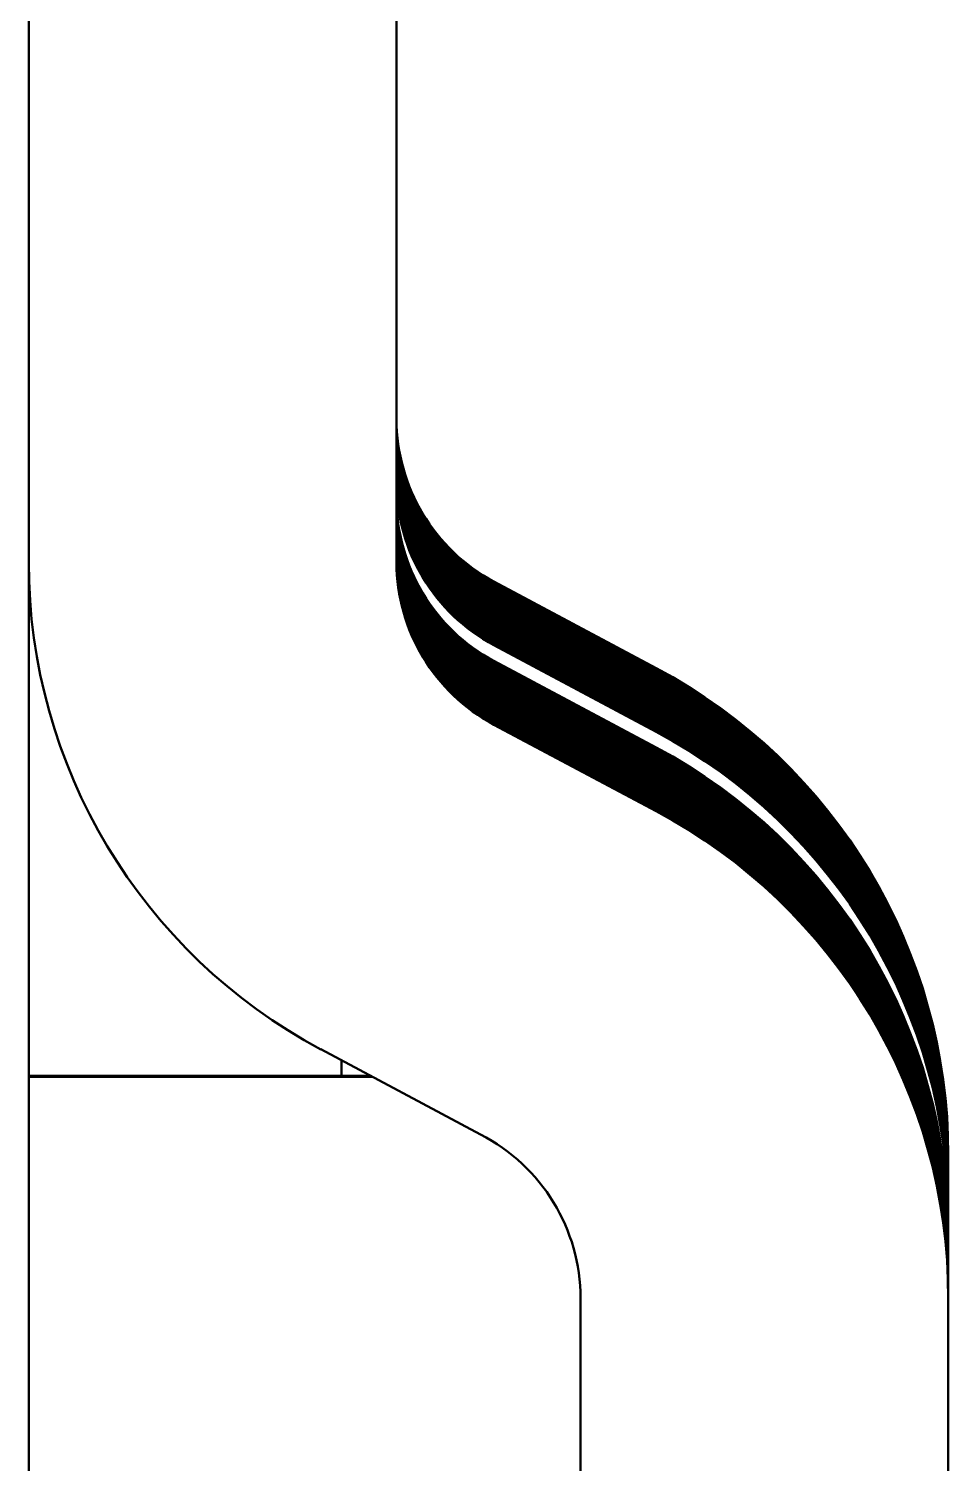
# Model space of a CAD drawing. Header units: millimetres. Extents: x 3100 to 5091, y 868 to 1900.
# Drawn here: x 3347.0401 to 3347.2901, y 1455.583 to 1455.9729 of the extents above; entities that cross this region are included whole.
import ezdxf

# ---------------------------------------------------------------- set-up
doc = ezdxf.new("R2010")
doc.units = ezdxf.units.MM
doc.header["$LTSCALE"] = 1.8
doc.layers.add('외형선(ISO)', color=7, linetype='Continuous', lineweight=50)

msp = doc.modelspace()

# ---------------------------------------------------------------- linework, layer by layer
at = {"layer": '외형선(ISO)'}
for p, q in [((3347.04012, 1457.55282), (3347.04012, 1454.15012)), ((3347.14012, 1456.08786), (3347.14012, 1455.82786)), ((3347.16659, 1455.82268), (3347.21071, 1455.79915)), ((3347.21071, 1455.79903), (3347.16659, 1455.82256)), ((3347.16659, 1455.82235), (3347.21071, 1455.79882)), ((3347.21071, 1455.79869), (3347.16659, 1455.82222)), ((3347.16659, 1455.82201), (3347.21071, 1455.79848)), ((3347.21071, 1455.79835), (3347.16659, 1455.82188)), ((3347.16659, 1455.82167), (3347.21071, 1455.79814)), ((3347.21071, 1455.79801), (3347.16659, 1455.82154)), ((3347.16659, 1455.82133), (3347.21071, 1455.7978)), ((3347.21071, 1455.79768), (3347.16659, 1455.8212)), ((3347.16659, 1455.82099), (3347.21071, 1455.79746)), ((3347.21071, 1455.79734), (3347.16659, 1455.82087)), ((3347.16659, 1455.82066), (3347.21071, 1455.79713)), ((3347.21071, 1455.797), (3347.16659, 1455.82053)), ((3347.16659, 1455.82032), (3347.21071, 1455.79679)), ((3347.21071, 1455.79666), (3347.16659, 1455.82019)), ((3347.16659, 1455.81998), (3347.21071, 1455.79645)), ((3347.21071, 1455.79632), (3347.16659, 1455.81985)), ((3347.16659, 1455.81964), (3347.21071, 1455.79611)), ((3347.21071, 1455.79599), (3347.16659, 1455.81952)), ((3347.16659, 1455.8193), (3347.21071, 1455.79577)), ((3347.21071, 1455.79565), (3347.16659, 1455.81918)), ((3347.16659, 1455.81897), (3347.21071, 1455.79544)), ((3347.21071, 1455.79531), (3347.16659, 1455.81884)), ((3347.16659, 1455.81863), (3347.21071, 1455.7951)), ((3347.21071, 1455.79497), (3347.16659, 1455.8185)), ((3347.16659, 1455.81829), (3347.21071, 1455.79476)), ((3347.21071, 1455.79463), (3347.16659, 1455.81816)), ((3347.16659, 1455.81795), (3347.21071, 1455.79442)), ((3347.21071, 1455.7943), (3347.16659, 1455.81783)), ((3347.16659, 1455.81761), (3347.21071, 1455.79408)), ((3347.21071, 1455.79396), (3347.16659, 1455.81749)), ((3347.16659, 1455.81728), (3347.21071, 1455.79375)), ((3347.21071, 1455.79362), (3347.16659, 1455.81715)), ((3347.16659, 1455.81694), (3347.21071, 1455.79341)), ((3347.21071, 1455.79328), (3347.16659, 1455.81681)), ((3347.16659, 1455.8166), (3347.21071, 1455.79307)), ((3347.21071, 1455.79294), (3347.16659, 1455.81647)), ((3347.16659, 1455.81626), (3347.21071, 1455.79273)), ((3347.21071, 1455.79261), (3347.16659, 1455.81614)), ((3347.16659, 1455.81592), (3347.21071, 1455.79239)), ((3347.21071, 1455.79227), (3347.16659, 1455.8158)), ((3347.16659, 1455.81559), (3347.21071, 1455.79206)), ((3347.21071, 1455.79193), (3347.16659, 1455.81546)), ((3347.16659, 1455.81525), (3347.21071, 1455.79172)), ((3347.21071, 1455.79159), (3347.16659, 1455.81512)), ((3347.16659, 1455.81491), (3347.21071, 1455.79138)), ((3347.21071, 1455.79125), (3347.16659, 1455.81478)), ((3347.16659, 1455.81457), (3347.21071, 1455.79104)), ((3347.21071, 1455.79092), (3347.16659, 1455.81445)), ((3347.16659, 1455.81423), (3347.21071, 1455.7907)), ((3347.21071, 1455.79058), (3347.16659, 1455.81411)), ((3347.16659, 1455.8139), (3347.21071, 1455.79037)), ((3347.21071, 1455.79024), (3347.16659, 1455.81377)), ((3347.16659, 1455.81356), (3347.21071, 1455.79003)), ((3347.21071, 1455.7899), (3347.16659, 1455.81343)), ((3347.16659, 1455.81322), (3347.21071, 1455.78969)), ((3347.21071, 1455.78956), (3347.16659, 1455.81309)), ((3347.16659, 1455.81288), (3347.21071, 1455.78935)), ((3347.21071, 1455.78923), (3347.16659, 1455.81276)), ((3347.16659, 1455.81254), (3347.21071, 1455.78902)), ((3347.21071, 1455.78889), (3347.16659, 1455.81242)), ((3347.16659, 1455.81221), (3347.21071, 1455.78868)), ((3347.21071, 1455.78855), (3347.16659, 1455.81208)), ((3347.16659, 1455.81187), (3347.21071, 1455.78834)), ((3347.21071, 1455.78821), (3347.16659, 1455.81174)), ((3347.16659, 1455.81153), (3347.21071, 1455.788)), ((3347.21071, 1455.78787), (3347.16659, 1455.8114)), ((3347.16659, 1455.81119), (3347.21071, 1455.78766)), ((3347.21071, 1455.78754), (3347.16659, 1455.81107)), ((3347.16659, 1455.81085), (3347.21071, 1455.78733)), ((3347.21071, 1455.7872), (3347.16659, 1455.81073)), ((3347.16659, 1455.81052), (3347.21071, 1455.78699)), ((3347.21071, 1455.78686), (3347.16659, 1455.81039)), ((3347.16659, 1455.81018), (3347.21071, 1455.78665)), ((3347.21071, 1455.78652), (3347.16659, 1455.81005)), ((3347.16659, 1455.80984), (3347.21071, 1455.78631)), ((3347.21071, 1455.78618), (3347.16659, 1455.80971)), ((3347.16659, 1455.8095), (3347.21071, 1455.78597)), ((3347.21071, 1455.78585), (3347.16659, 1455.80938)), ((3347.16659, 1455.80916), (3347.21071, 1455.78564)), ((3347.21071, 1455.78551), (3347.16659, 1455.80904)), ((3347.16659, 1455.80883), (3347.21071, 1455.7853)), ((3347.21071, 1455.78517), (3347.16659, 1455.8087)), ((3347.16659, 1455.80849), (3347.21071, 1455.78496)), ((3347.21071, 1455.78483), (3347.16659, 1455.80836)), ((3347.16659, 1455.80815), (3347.21071, 1455.78462)), ((3347.21071, 1455.78449), (3347.16659, 1455.80802)), ((3347.16659, 1455.80781), (3347.21071, 1455.78428)), ((3347.21071, 1455.78416), (3347.16659, 1455.80769)), ((3347.16659, 1455.80747), (3347.21071, 1455.78395)), ((3347.21071, 1455.78382), (3347.16659, 1455.80735)), ((3347.16659, 1455.80714), (3347.21071, 1455.78361)), ((3347.21071, 1455.78348), (3347.16659, 1455.80701)), ((3347.16659, 1455.8068), (3347.21071, 1455.78327)), ((3347.21071, 1455.78314), (3347.16659, 1455.80667)), ((3347.16659, 1455.80646), (3347.21071, 1455.78293)), ((3347.21071, 1455.7828), (3347.16659, 1455.80633)), ((3347.16659, 1455.80612), (3347.21071, 1455.78259)), ((3347.21071, 1455.78247), (3347.16659, 1455.806)), ((3347.16659, 1455.80579), (3347.21071, 1455.78226)), ((3347.21071, 1455.78213), (3347.16659, 1455.80566)), ((3347.16659, 1455.80545), (3347.21071, 1455.78192)), ((3347.21071, 1455.78179), (3347.16659, 1455.80532)), ((3347.16659, 1455.80111), (3347.21071, 1455.77758)), ((3347.21071, 1455.77745), (3347.16659, 1455.80098)), ((3347.16659, 1455.80077), (3347.21071, 1455.77724)), ((3347.21071, 1455.77711), (3347.16659, 1455.80064)), ((3347.16659, 1455.80043), (3347.21071, 1455.7769)), ((3347.21071, 1455.77678), (3347.16659, 1455.80031)), ((3347.16659, 1455.80009), (3347.21071, 1455.77657)), ((3347.21071, 1455.77644), (3347.16659, 1455.79997)), ((3347.16659, 1455.79976), (3347.21071, 1455.77623)), ((3347.21071, 1455.7761), (3347.16659, 1455.79963)), ((3347.16659, 1455.79942), (3347.21071, 1455.77589)), ((3347.21071, 1455.77576), (3347.16659, 1455.79929)), ((3347.16659, 1455.79908), (3347.21071, 1455.77555)), ((3347.21071, 1455.77542), (3347.16659, 1455.79895)), ((3347.16659, 1455.79874), (3347.21071, 1455.77521)), ((3347.21071, 1455.77509), (3347.16659, 1455.79862)), ((3347.16659, 1455.7984), (3347.21071, 1455.77488)), ((3347.21071, 1455.77475), (3347.16659, 1455.79828)), ((3347.16659, 1455.79807), (3347.21071, 1455.77454)), ((3347.21071, 1455.77441), (3347.16659, 1455.79794)), ((3347.16659, 1455.79773), (3347.21071, 1455.7742)), ((3347.21071, 1455.77407), (3347.16659, 1455.7976)), ((3347.16659, 1455.79739), (3347.21071, 1455.77386)), ((3347.21071, 1455.77373), (3347.16659, 1455.79726)), ((3347.16659, 1455.79705), (3347.21071, 1455.77352)), ((3347.21071, 1455.7734), (3347.16659, 1455.79693)), ((3347.16659, 1455.79671), (3347.21071, 1455.77319)), ((3347.21071, 1455.77306), (3347.16659, 1455.79659)), ((3347.16659, 1455.79638), (3347.21071, 1455.77285)), ((3347.21071, 1455.77272), (3347.16659, 1455.79625)), ((3347.16659, 1455.79604), (3347.21071, 1455.77251)), ((3347.21071, 1455.77238), (3347.16659, 1455.79591)), ((3347.16659, 1455.7957), (3347.21071, 1455.77217)), ((3347.21071, 1455.77204), (3347.16659, 1455.79557)), ((3347.16659, 1455.79536), (3347.21071, 1455.77183)), ((3347.21071, 1455.77171), (3347.16659, 1455.79524)), ((3347.16659, 1455.79503), (3347.21071, 1455.7715)), ((3347.21071, 1455.77137), (3347.16659, 1455.7949)), ((3347.16659, 1455.79469), (3347.21071, 1455.77116)), ((3347.21071, 1455.77103), (3347.16659, 1455.79456)), ((3347.16659, 1455.79435), (3347.21071, 1455.77082)), ((3347.21071, 1455.77069), (3347.16659, 1455.79422)), ((3347.16659, 1455.79401), (3347.21071, 1455.77048)), ((3347.21071, 1455.77035), (3347.16659, 1455.79388)), ((3347.16659, 1455.79367), (3347.21071, 1455.77014)), ((3347.21071, 1455.77002), (3347.16659, 1455.79355)), ((3347.16659, 1455.79334), (3347.21071, 1455.76981)), ((3347.21071, 1455.76968), (3347.16659, 1455.79321)), ((3347.16659, 1455.793), (3347.21071, 1455.76947)), ((3347.21071, 1455.76934), (3347.16659, 1455.79287)), ((3347.16659, 1455.79266), (3347.21071, 1455.76913)), ((3347.21071, 1455.769), (3347.16659, 1455.79253)), ((3347.16659, 1455.79232), (3347.21071, 1455.76879)), ((3347.21071, 1455.76867), (3347.16659, 1455.79219)), ((3347.16659, 1455.79198), (3347.21071, 1455.76845)), ((3347.21071, 1455.76833), (3347.16659, 1455.79186)), ((3347.16659, 1455.79165), (3347.21071, 1455.76812)), ((3347.21071, 1455.76799), (3347.16659, 1455.79152)), ((3347.16659, 1455.79131), (3347.21071, 1455.76778)), ((3347.21071, 1455.76765), (3347.16659, 1455.79118)), ((3347.16659, 1455.79097), (3347.21071, 1455.76744)), ((3347.21071, 1455.76731), (3347.16659, 1455.79084)), ((3347.16659, 1455.79063), (3347.21071, 1455.7671)), ((3347.21071, 1455.76698), (3347.16659, 1455.7905)), ((3347.16659, 1455.79029), (3347.21071, 1455.76676)), ((3347.21071, 1455.76664), (3347.16659, 1455.79017)), ((3347.16659, 1455.78996), (3347.21071, 1455.76643)), ((3347.21071, 1455.7663), (3347.16659, 1455.78983)), ((3347.16659, 1455.78962), (3347.21071, 1455.76609)), ((3347.21071, 1455.76596), (3347.16659, 1455.78949)), ((3347.16659, 1455.78928), (3347.21071, 1455.76575)), ((3347.21071, 1455.76562), (3347.16659, 1455.78915)), ((3347.16659, 1455.78894), (3347.21071, 1455.76541)), ((3347.21071, 1455.76529), (3347.16659, 1455.78881)), ((3347.16659, 1455.7886), (3347.21071, 1455.76507)), ((3347.21071, 1455.76495), (3347.16659, 1455.78848)), ((3347.16659, 1455.78827), (3347.21071, 1455.76474)), ((3347.21071, 1455.76461), (3347.16659, 1455.78814)), ((3347.16659, 1455.78793), (3347.21071, 1455.7644)), ((3347.21071, 1455.76427), (3347.16659, 1455.7878)), ((3347.16659, 1455.78759), (3347.21071, 1455.76406)), ((3347.21071, 1455.76393), (3347.16659, 1455.78746)), ((3347.16659, 1455.78725), (3347.21071, 1455.76372)), ((3347.21071, 1455.7636), (3347.16659, 1455.78712)), ((3347.16659, 1455.78691), (3347.21071, 1455.76338)), ((3347.21071, 1455.76326), (3347.16659, 1455.78679)), ((3347.16659, 1455.78658), (3347.21071, 1455.76305)), ((3347.21071, 1455.76292), (3347.16659, 1455.78645)), ((3347.16659, 1455.78624), (3347.21071, 1455.76271)), ((3347.21071, 1455.76258), (3347.16659, 1455.78611)), ((3347.16659, 1455.7859), (3347.21071, 1455.76237)), ((3347.21071, 1455.76224), (3347.16659, 1455.78577)), ((3347.16659, 1455.78556), (3347.21071, 1455.76203)), ((3347.21071, 1455.76191), (3347.16659, 1455.78544)), ((3347.16659, 1455.78522), (3347.21071, 1455.76169)), ((3347.21071, 1455.76157), (3347.16659, 1455.7851)), ((3347.16659, 1455.78489), (3347.21071, 1455.76136)), ((3347.21071, 1455.76123), (3347.16659, 1455.78476)), ((3347.16659, 1455.78455), (3347.21071, 1455.76102)), ((3347.21071, 1455.76089), (3347.16659, 1455.78442)), ((3347.16659, 1455.78421), (3347.21071, 1455.76068)), ((3347.21071, 1455.76055), (3347.16659, 1455.78408)), ((3347.16659, 1455.78387), (3347.21071, 1455.76034)), ((3347.21071, 1455.76022), (3347.16659, 1455.78375)), ((3347.11953, 1455.69551), (3347.16295, 1455.67235)), ((3347.12512, 1455.69253), (3347.12512, 1455.68831)), ((3347.04012, 1455.68831), (3347.13303, 1455.68831)), ((3347.04012, 1455.68805), (3347.13351, 1455.68805)), ((3347.29012, 1455.66667), (3347.29012, 1455.6668)), ((3347.29012, 1455.66667), (3347.29012, 1455.66646)), ((3347.29012, 1455.66634), (3347.29012, 1455.66646)), ((3347.29012, 1455.66634), (3347.29012, 1455.66613)), ((3347.29012, 1455.666), (3347.29012, 1455.66613)), ((3347.29012, 1455.666), (3347.29012, 1455.66579)), ((3347.29012, 1455.66566), (3347.29012, 1455.66579)), ((3347.29012, 1455.66566), (3347.29012, 1455.66545)), ((3347.29012, 1455.66532), (3347.29012, 1455.66545)), ((3347.29012, 1455.66532), (3347.29012, 1455.66511)), ((3347.29012, 1455.66498), (3347.29012, 1455.66511)), ((3347.29012, 1455.66498), (3347.29012, 1455.66477)), ((3347.29012, 1455.66465), (3347.29012, 1455.66477)), ((3347.29012, 1455.66465), (3347.29012, 1455.66444)), ((3347.29012, 1455.66431), (3347.29012, 1455.66444)), ((3347.29012, 1455.66431), (3347.29012, 1455.6641)), ((3347.29012, 1455.66397), (3347.29012, 1455.6641)), ((3347.29012, 1455.66397), (3347.29012, 1455.66376)), ((3347.29012, 1455.66363), (3347.29012, 1455.66376)), ((3347.29012, 1455.66363), (3347.29012, 1455.66342)), ((3347.29012, 1455.66329), (3347.29012, 1455.66342)), ((3347.29012, 1455.66329), (3347.29012, 1455.66308)), ((3347.29012, 1455.66296), (3347.29012, 1455.66308)), ((3347.29012, 1455.66296), (3347.29012, 1455.66275)), ((3347.29012, 1455.66262), (3347.29012, 1455.66275)), ((3347.29012, 1455.66262), (3347.29012, 1455.66241)), ((3347.29012, 1455.66228), (3347.29012, 1455.66241)), ((3347.29012, 1455.66228), (3347.29012, 1455.66207)), ((3347.29012, 1455.66194), (3347.29012, 1455.66207)), ((3347.29012, 1455.66194), (3347.29012, 1455.66173)), ((3347.29012, 1455.6616), (3347.29012, 1455.66173)), ((3347.29012, 1455.6616), (3347.29012, 1455.66139)), ((3347.29012, 1455.66127), (3347.29012, 1455.66139)), ((3347.29012, 1455.66127), (3347.29012, 1455.66106)), ((3347.29012, 1455.66093), (3347.29012, 1455.66106)), ((3347.29012, 1455.66093), (3347.29012, 1455.66072)), ((3347.29012, 1455.66059), (3347.29012, 1455.66072)), ((3347.29012, 1455.66059), (3347.29012, 1455.66038)), ((3347.29012, 1455.66025), (3347.29012, 1455.66038)), ((3347.29012, 1455.66025), (3347.29012, 1455.66004)), ((3347.29012, 1455.65992), (3347.29012, 1455.66004)), ((3347.29012, 1455.65992), (3347.29012, 1455.6597)), ((3347.29012, 1455.65958), (3347.29012, 1455.6597)), ((3347.29012, 1455.65958), (3347.29012, 1455.65937)), ((3347.29012, 1455.65924), (3347.29012, 1455.65937)), ((3347.29012, 1455.65924), (3347.29012, 1455.65903)), ((3347.29012, 1455.6589), (3347.29012, 1455.65903)), ((3347.29012, 1455.6589), (3347.29012, 1455.65869)), ((3347.29012, 1455.65856), (3347.29012, 1455.65869)), ((3347.29012, 1455.65856), (3347.29012, 1455.65835)), ((3347.29012, 1455.65823), (3347.29012, 1455.65835)), ((3347.29012, 1455.65823), (3347.29012, 1455.65801)), ((3347.29012, 1455.65789), (3347.29012, 1455.65801)), ((3347.29012, 1455.65789), (3347.29012, 1455.65768)), ((3347.29012, 1455.65755), (3347.29012, 1455.65768)), ((3347.29012, 1455.65755), (3347.29012, 1455.65734)), ((3347.29012, 1455.65721), (3347.29012, 1455.65734)), ((3347.29012, 1455.65721), (3347.29012, 1455.657)), ((3347.29012, 1455.65687), (3347.29012, 1455.657)), ((3347.29012, 1455.65687), (3347.29012, 1455.65666)), ((3347.29012, 1455.65654), (3347.29012, 1455.65666)), ((3347.29012, 1455.65654), (3347.29012, 1455.65632)), ((3347.29012, 1455.6562), (3347.29012, 1455.65632)), ((3347.29012, 1455.6562), (3347.29012, 1455.65599)), ((3347.29012, 1455.65586), (3347.29012, 1455.65599)), ((3347.29012, 1455.65586), (3347.29012, 1455.65565)), ((3347.29012, 1455.65552), (3347.29012, 1455.65565)), ((3347.29012, 1455.65552), (3347.29012, 1455.65531)), ((3347.29012, 1455.65518), (3347.29012, 1455.65531)), ((3347.29012, 1455.65518), (3347.29012, 1455.65497)), ((3347.29012, 1455.65485), (3347.29012, 1455.65497)), ((3347.29012, 1455.65485), (3347.29012, 1455.65463)), ((3347.29012, 1455.65451), (3347.29012, 1455.65463)), ((3347.29012, 1455.65451), (3347.29012, 1455.6543)), ((3347.29012, 1455.65417), (3347.29012, 1455.6543)), ((3347.29012, 1455.65417), (3347.29012, 1455.65396)), ((3347.29012, 1455.65383), (3347.29012, 1455.65396)), ((3347.29012, 1455.65383), (3347.29012, 1455.65362)), ((3347.29012, 1455.65349), (3347.29012, 1455.65362)), ((3347.29012, 1455.65349), (3347.29012, 1455.65328)), ((3347.29012, 1455.65316), (3347.29012, 1455.65328)), ((3347.29012, 1455.65316), (3347.29012, 1455.65294)), ((3347.29012, 1455.65282), (3347.29012, 1455.65294)), ((3347.29012, 1455.65282), (3347.29012, 1455.65261)), ((3347.29012, 1455.65248), (3347.29012, 1455.65261)), ((3347.29012, 1455.65248), (3347.29012, 1455.65227)), ((3347.29012, 1455.65214), (3347.29012, 1455.65227)), ((3347.29012, 1455.65214), (3347.29012, 1455.65193)), ((3347.29012, 1455.6518), (3347.29012, 1455.65193)), ((3347.29012, 1455.6518), (3347.29012, 1455.65159)), ((3347.29012, 1455.65147), (3347.29012, 1455.65159)), ((3347.29012, 1455.65147), (3347.29012, 1455.65125)), ((3347.29012, 1455.65113), (3347.29012, 1455.65125)), ((3347.29012, 1455.65113), (3347.29012, 1455.65092)), ((3347.29012, 1455.65079), (3347.29012, 1455.65092)), ((3347.29012, 1455.65079), (3347.29012, 1455.65058)), ((3347.29012, 1455.65045), (3347.29012, 1455.65058)), ((3347.29012, 1455.65045), (3347.29012, 1455.65024)), ((3347.29012, 1455.65011), (3347.29012, 1455.65024)), ((3347.29012, 1455.65011), (3347.29012, 1455.6499)), ((3347.29012, 1455.64978), (3347.29012, 1455.6499)), ((3347.29012, 1455.64978), (3347.29012, 1455.64956)), ((3347.29012, 1455.64944), (3347.29012, 1455.64956)), ((3347.29012, 1455.64944), (3347.29012, 1455.64523)), ((3347.29012, 1455.6451), (3347.29012, 1455.64523)), ((3347.29012, 1455.6451), (3347.29012, 1455.64489)), ((3347.29012, 1455.64476), (3347.29012, 1455.64489)), ((3347.29012, 1455.64476), (3347.29012, 1455.64455)), ((3347.29012, 1455.64442), (3347.29012, 1455.64455)), ((3347.29012, 1455.64442), (3347.29012, 1455.64421)), ((3347.29012, 1455.64409), (3347.29012, 1455.64421)), ((3347.29012, 1455.64409), (3347.29012, 1455.64387)), ((3347.29012, 1455.64375), (3347.29012, 1455.64387)), ((3347.29012, 1455.64375), (3347.29012, 1455.64354)), ((3347.29012, 1455.64341), (3347.29012, 1455.64354)), ((3347.29012, 1455.64341), (3347.29012, 1455.6432)), ((3347.29012, 1455.64307), (3347.29012, 1455.6432)), ((3347.29012, 1455.64307), (3347.29012, 1455.64286)), ((3347.29012, 1455.64273), (3347.29012, 1455.64286)), ((3347.29012, 1455.64273), (3347.29012, 1455.64252)), ((3347.29012, 1455.6424), (3347.29012, 1455.64252)), ((3347.29012, 1455.6424), (3347.29012, 1455.64218)), ((3347.29012, 1455.64206), (3347.29012, 1455.64218)), ((3347.29012, 1455.64206), (3347.29012, 1455.64185)), ((3347.29012, 1455.64172), (3347.29012, 1455.64185)), ((3347.29012, 1455.64172), (3347.29012, 1455.64151)), ((3347.29012, 1455.64138), (3347.29012, 1455.64151)), ((3347.29012, 1455.64138), (3347.29012, 1455.64117)), ((3347.29012, 1455.64104), (3347.29012, 1455.64117)), ((3347.29012, 1455.64104), (3347.29012, 1455.64083)), ((3347.29012, 1455.64071), (3347.29012, 1455.64083)), ((3347.29012, 1455.64071), (3347.29012, 1455.64049)), ((3347.29012, 1455.64037), (3347.29012, 1455.64049)), ((3347.29012, 1455.64037), (3347.29012, 1455.64016)), ((3347.29012, 1455.64003), (3347.29012, 1455.64016)), ((3347.29012, 1455.64003), (3347.29012, 1455.63982)), ((3347.29012, 1455.63969), (3347.29012, 1455.63982)), ((3347.29012, 1455.63969), (3347.29012, 1455.63948)), ((3347.29012, 1455.63935), (3347.29012, 1455.63948)), ((3347.29012, 1455.63935), (3347.29012, 1455.63914)), ((3347.29012, 1455.63902), (3347.29012, 1455.63914)), ((3347.29012, 1455.63902), (3347.29012, 1455.6388)), ((3347.29012, 1455.63868), (3347.29012, 1455.6388)), ((3347.29012, 1455.63868), (3347.29012, 1455.63847)), ((3347.29012, 1455.63834), (3347.29012, 1455.63847)), ((3347.29012, 1455.63834), (3347.29012, 1455.63813)), ((3347.29012, 1455.638), (3347.29012, 1455.63813)), ((3347.29012, 1455.638), (3347.29012, 1455.63779)), ((3347.29012, 1455.63766), (3347.29012, 1455.63779)), ((3347.29012, 1455.63766), (3347.29012, 1455.63745)), ((3347.29012, 1455.63733), (3347.29012, 1455.63745)), ((3347.29012, 1455.63733), (3347.29012, 1455.63711)), ((3347.29012, 1455.63699), (3347.29012, 1455.63711)), ((3347.29012, 1455.63699), (3347.29012, 1455.63678)), ((3347.29012, 1455.63665), (3347.29012, 1455.63678)), ((3347.29012, 1455.63665), (3347.29012, 1455.63644)), ((3347.29012, 1455.63631), (3347.29012, 1455.63644)), ((3347.29012, 1455.63631), (3347.29012, 1455.6361)), ((3347.29012, 1455.63597), (3347.29012, 1455.6361)), ((3347.29012, 1455.63597), (3347.29012, 1455.63576)), ((3347.29012, 1455.63564), (3347.29012, 1455.63576)), ((3347.29012, 1455.63564), (3347.29012, 1455.63543)), ((3347.29012, 1455.6353), (3347.29012, 1455.63543)), ((3347.29012, 1455.6353), (3347.29012, 1455.63509)), ((3347.29012, 1455.63496), (3347.29012, 1455.63509)), ((3347.29012, 1455.63496), (3347.29012, 1455.63475)), ((3347.29012, 1455.63462), (3347.29012, 1455.63475)), ((3347.29012, 1455.63462), (3347.29012, 1455.63441)), ((3347.29012, 1455.63428), (3347.29012, 1455.63441)), ((3347.29012, 1455.63428), (3347.29012, 1455.63407)), ((3347.29012, 1455.63395), (3347.29012, 1455.63407)), ((3347.29012, 1455.63395), (3347.29012, 1455.63374)), ((3347.29012, 1455.63361), (3347.29012, 1455.63374)), ((3347.29012, 1455.63361), (3347.29012, 1455.6334)), ((3347.29012, 1455.63327), (3347.29012, 1455.6334)), ((3347.29012, 1455.63327), (3347.29012, 1455.63306)), ((3347.29012, 1455.63293), (3347.29012, 1455.63306)), ((3347.29012, 1455.63293), (3347.29012, 1455.63272)), ((3347.29012, 1455.63259), (3347.29012, 1455.63272)), ((3347.29012, 1455.63259), (3347.29012, 1455.63238)), ((3347.29012, 1455.63226), (3347.29012, 1455.63238)), ((3347.29012, 1455.63226), (3347.29012, 1455.63205)), ((3347.29012, 1455.63192), (3347.29012, 1455.63205)), ((3347.29012, 1455.63192), (3347.29012, 1455.63171)), ((3347.29012, 1455.63158), (3347.29012, 1455.63171)), ((3347.29012, 1455.63158), (3347.29012, 1455.63137)), ((3347.29012, 1455.63124), (3347.29012, 1455.63137)), ((3347.29012, 1455.63124), (3347.29012, 1455.63103)), ((3347.29012, 1455.6309), (3347.29012, 1455.63103)), ((3347.29012, 1455.6309), (3347.29012, 1455.63069)), ((3347.29012, 1455.63057), (3347.29012, 1455.63069)), ((3347.29012, 1455.63057), (3347.29012, 1455.63036)), ((3347.29012, 1455.63023), (3347.29012, 1455.63036)), ((3347.29012, 1455.63023), (3347.29012, 1455.63002)), ((3347.29012, 1455.62989), (3347.29012, 1455.63002)), ((3347.29012, 1455.62989), (3347.29012, 1455.62968)), ((3347.29012, 1455.62955), (3347.29012, 1455.62968)), ((3347.29012, 1455.62955), (3347.29012, 1455.62934)), ((3347.19012, 1455.52786), (3347.19012, 1455.62786)), ((3347.29012, 1455.62921), (3347.29012, 1455.62934)), ((3347.29012, 1455.62921), (3347.29012, 1455.629)), ((3347.29012, 1455.62888), (3347.29012, 1455.629)), ((3347.29012, 1455.62888), (3347.29012, 1455.62867)), ((3347.29012, 1455.62854), (3347.29012, 1455.62867)), ((3347.29012, 1455.62854), (3347.29012, 1455.62833)), ((3347.29012, 1455.6282), (3347.29012, 1455.62833)), ((3347.29012, 1455.6282), (3347.29012, 1455.62799)), ((3347.29012, 1455.62786), (3347.29012, 1455.62799)), ((3347.29012, 1455.62786), (3347.29012, 1455.52786))]:
    msp.add_line(p, q, dxfattribs=at)
for centre, radius, start, end in [((3347.19012, 1455.8668), 0.05, 180, 241.9275), ((3347.19012, 1455.86667), 0.05, 180, 241.9275), ((3347.19012, 1455.86646), 0.05, 180, 241.9275), ((3347.19012, 1455.86634), 0.05, 180, 241.9275), ((3347.19012, 1455.86613), 0.05, 180, 241.9275), ((3347.19012, 1455.866), 0.05, 180, 241.9275), ((3347.19012, 1455.86579), 0.05, 180, 241.9275), ((3347.19012, 1455.86566), 0.05, 180, 241.9275), ((3347.19012, 1455.86545), 0.05, 180, 241.9275), ((3347.19012, 1455.86532), 0.05, 180, 241.9275), ((3347.19012, 1455.86511), 0.05, 180, 241.9275), ((3347.19012, 1455.86498), 0.05, 180, 241.9275), ((3347.19012, 1455.86477), 0.05, 180, 241.9275), ((3347.19012, 1455.86465), 0.05, 180, 241.9275), ((3347.19012, 1455.86444), 0.05, 180, 241.9275), ((3347.19012, 1455.86431), 0.05, 180, 241.9275), ((3347.19012, 1455.8641), 0.05, 180, 241.9275), ((3347.19012, 1455.86397), 0.05, 180, 241.9275), ((3347.19012, 1455.86376), 0.05, 180, 241.9275), ((3347.19012, 1455.86363), 0.05, 180, 241.9275), ((3347.19012, 1455.86342), 0.05, 180, 241.9275), ((3347.19012, 1455.86329), 0.05, 180, 241.9275), ((3347.19012, 1455.86308), 0.05, 180, 241.9275), ((3347.19012, 1455.86296), 0.05, 180, 241.9275), ((3347.19012, 1455.86275), 0.05, 180, 241.9275), ((3347.19012, 1455.86262), 0.05, 180, 241.9275), ((3347.19012, 1455.86241), 0.05, 180, 241.9275), ((3347.19012, 1455.86228), 0.05, 180, 241.9275), ((3347.19012, 1455.86207), 0.05, 180, 241.9275), ((3347.19012, 1455.86194), 0.05, 180, 241.9275), ((3347.19012, 1455.86173), 0.05, 180, 241.9275), ((3347.19012, 1455.8616), 0.05, 180, 241.9275), ((3347.19012, 1455.86139), 0.05, 180, 241.9275), ((3347.19012, 1455.86127), 0.05, 180, 241.9275), ((3347.19012, 1455.86106), 0.05, 180, 241.9275), ((3347.19012, 1455.86093), 0.05, 180, 241.9275), ((3347.19012, 1455.86072), 0.05, 180, 241.9275), ((3347.19012, 1455.86059), 0.05, 180, 241.9275), ((3347.19012, 1455.86038), 0.05, 180, 241.9275), ((3347.19012, 1455.86025), 0.05, 180, 241.9275), ((3347.19012, 1455.86004), 0.05, 180, 241.9275), ((3347.19012, 1455.85991), 0.05, 180, 241.9275), ((3347.19012, 1455.8597), 0.05, 180, 241.9275), ((3347.19012, 1455.85958), 0.05, 180, 241.9275), ((3347.19012, 1455.85937), 0.05, 180, 241.9275), ((3347.19012, 1455.85924), 0.05, 180, 241.9275), ((3347.19012, 1455.85903), 0.05, 180, 241.9275), ((3347.19012, 1455.8589), 0.05, 180, 241.9275), ((3347.19012, 1455.85869), 0.05, 180, 241.9275), ((3347.19012, 1455.85856), 0.05, 180, 241.9275), ((3347.19012, 1455.85835), 0.05, 180, 241.9275), ((3347.19012, 1455.85823), 0.05, 180, 241.9275), ((3347.19012, 1455.85801), 0.05, 180, 241.9275), ((3347.19012, 1455.85789), 0.05, 180, 241.9275), ((3347.19012, 1455.85768), 0.05, 180, 241.9275), ((3347.19012, 1455.85755), 0.05, 180, 241.9275), ((3347.19012, 1455.85734), 0.05, 180, 241.9275), ((3347.19012, 1455.85721), 0.05, 180, 241.9275), ((3347.19012, 1455.857), 0.05, 180, 241.9275), ((3347.19012, 1455.85687), 0.05, 180, 241.9275), ((3347.19012, 1455.85666), 0.05, 180, 241.9275), ((3347.19012, 1455.85654), 0.05, 180, 241.9275), ((3347.19012, 1455.85632), 0.05, 180, 241.9275), ((3347.19012, 1455.8562), 0.05, 180, 241.9275), ((3347.19012, 1455.85599), 0.05, 180, 241.9275), ((3347.19012, 1455.85586), 0.05, 180, 241.9275), ((3347.19012, 1455.85565), 0.05, 180, 241.9275), ((3347.19012, 1455.85552), 0.05, 180, 241.9275), ((3347.19012, 1455.85531), 0.05, 180, 241.9275), ((3347.19012, 1455.85518), 0.05, 180, 241.9275), ((3347.19012, 1455.85497), 0.05, 180, 241.9275), ((3347.19012, 1455.85485), 0.05, 180, 241.9275), ((3347.19012, 1455.85463), 0.05, 180, 241.9275), ((3347.19012, 1455.85451), 0.05, 180, 241.9275), ((3347.19012, 1455.8543), 0.05, 180, 241.9275), ((3347.19012, 1455.85417), 0.05, 180, 241.9275), ((3347.19012, 1455.85396), 0.05, 180, 241.9275), ((3347.19012, 1455.85383), 0.05, 180, 241.9275), ((3347.19012, 1455.85362), 0.05, 180, 241.9275), ((3347.19012, 1455.85349), 0.05, 180, 241.9275), ((3347.19012, 1455.85328), 0.05, 180, 241.9275), ((3347.19012, 1455.85316), 0.05, 180, 241.9275), ((3347.19012, 1455.85294), 0.05, 180, 241.9275), ((3347.19012, 1455.85282), 0.05, 180, 241.9275), ((3347.19012, 1455.85261), 0.05, 180, 241.9275), ((3347.19012, 1455.85248), 0.05, 180, 241.9275), ((3347.19012, 1455.85227), 0.05, 180, 241.9275), ((3347.19012, 1455.85214), 0.05, 180, 241.9275), ((3347.19012, 1455.85193), 0.05, 180, 241.9275), ((3347.19012, 1455.8518), 0.05, 180, 241.9275), ((3347.19012, 1455.85159), 0.05, 180, 241.9275), ((3347.19012, 1455.85147), 0.05, 180, 241.9275), ((3347.19012, 1455.85125), 0.05, 180, 241.9275), ((3347.19012, 1455.85113), 0.05, 180, 241.9275), ((3347.19012, 1455.85092), 0.05, 180, 241.9275), ((3347.19012, 1455.85079), 0.05, 180, 241.9275), ((3347.19012, 1455.85058), 0.05, 180, 241.9275), ((3347.19012, 1455.85045), 0.05, 180, 241.9275), ((3347.19012, 1455.85024), 0.05, 180, 241.9275), ((3347.19012, 1455.85011), 0.05, 180, 241.9275), ((3347.19012, 1455.8499), 0.05, 180, 241.9275), ((3347.19012, 1455.84978), 0.05, 180, 241.9275), ((3347.19012, 1455.84956), 0.05, 180, 241.9275), ((3347.19012, 1455.84944), 0.05, 180, 241.9275), ((3347.19012, 1455.84523), 0.05, 180, 241.9275), ((3347.19012, 1455.8451), 0.05, 180, 241.9275), ((3347.19012, 1455.84489), 0.05, 180, 241.9275), ((3347.19012, 1455.84476), 0.05, 180, 241.9275), ((3347.19012, 1455.84455), 0.05, 180, 241.9275), ((3347.19012, 1455.84442), 0.05, 180, 241.9275), ((3347.19012, 1455.84421), 0.05, 180, 241.9275), ((3347.19012, 1455.84409), 0.05, 180, 241.9275), ((3347.19012, 1455.84387), 0.05, 180, 241.9275), ((3347.19012, 1455.84375), 0.05, 180, 241.9275), ((3347.19012, 1455.84354), 0.05, 180, 241.9275), ((3347.19012, 1455.84341), 0.05, 180, 241.9275), ((3347.19012, 1455.8432), 0.05, 180, 241.9275), ((3347.19012, 1455.84307), 0.05, 180, 241.9275), ((3347.19012, 1455.84286), 0.05, 180, 241.9275), ((3347.19012, 1455.84273), 0.05, 180, 241.9275), ((3347.19012, 1455.84252), 0.05, 180, 241.9275), ((3347.19012, 1455.8424), 0.05, 180, 241.9275), ((3347.19012, 1455.84218), 0.05, 180, 241.9275), ((3347.19012, 1455.84206), 0.05, 180, 241.9275), ((3347.19012, 1455.84185), 0.05, 180, 241.9275), ((3347.19012, 1455.84172), 0.05, 180, 241.9275), ((3347.19012, 1455.84151), 0.05, 180, 241.9275), ((3347.19012, 1455.84138), 0.05, 180, 241.9275), ((3347.19012, 1455.84117), 0.05, 180, 241.9275), ((3347.19012, 1455.84104), 0.05, 180, 241.9275), ((3347.19012, 1455.84083), 0.05, 180, 241.9275), ((3347.19012, 1455.84071), 0.05, 180, 241.9275), ((3347.19012, 1455.84049), 0.05, 180, 241.9275), ((3347.19012, 1455.84037), 0.05, 180, 241.9275), ((3347.19012, 1455.84016), 0.05, 180, 241.9275), ((3347.19012, 1455.84003), 0.05, 180, 241.9275), ((3347.19012, 1455.83982), 0.05, 180, 241.9275), ((3347.19012, 1455.83969), 0.05, 180, 241.9275), ((3347.19012, 1455.83948), 0.05, 180, 241.9275), ((3347.19012, 1455.83935), 0.05, 180, 241.9275), ((3347.19012, 1455.83914), 0.05, 180, 241.9275), ((3347.19012, 1455.83902), 0.05, 180, 241.9275), ((3347.19012, 1455.8388), 0.05, 180, 241.9275), ((3347.19012, 1455.83868), 0.05, 180, 241.9275), ((3347.19012, 1455.83847), 0.05, 180, 241.9275), ((3347.19012, 1455.83834), 0.05, 180, 241.9275), ((3347.19012, 1455.83813), 0.05, 180, 241.9275), ((3347.19012, 1455.838), 0.05, 180, 241.9275), ((3347.19012, 1455.83779), 0.05, 180, 241.9275), ((3347.19012, 1455.83766), 0.05, 180, 241.9275), ((3347.19012, 1455.83745), 0.05, 180, 241.9275), ((3347.19012, 1455.83733), 0.05, 180, 241.9275), ((3347.19012, 1455.83711), 0.05, 180, 241.9275), ((3347.19012, 1455.83699), 0.05, 180, 241.9275), ((3347.19012, 1455.83678), 0.05, 180, 241.9275), ((3347.19012, 1455.83665), 0.05, 180, 241.9275), ((3347.19012, 1455.83644), 0.05, 180, 241.9275), ((3347.19012, 1455.83631), 0.05, 180, 241.9275), ((3347.19012, 1455.8361), 0.05, 180, 241.9275), ((3347.19012, 1455.83597), 0.05, 180, 241.9275), ((3347.19012, 1455.83576), 0.05, 180, 241.9275), ((3347.19012, 1455.83564), 0.05, 180, 241.9275), ((3347.19012, 1455.83543), 0.05, 180, 241.9275), ((3347.19012, 1455.8353), 0.05, 180, 241.9275), ((3347.19012, 1455.83509), 0.05, 180, 241.9275), ((3347.19012, 1455.83496), 0.05, 180, 241.9275), ((3347.19012, 1455.83475), 0.05, 180, 241.9275), ((3347.19012, 1455.83462), 0.05, 180, 241.9275), ((3347.19012, 1455.83441), 0.05, 180, 241.9275), ((3347.19012, 1455.83428), 0.05, 180, 241.9275), ((3347.19012, 1455.83407), 0.05, 180, 241.9275), ((3347.19012, 1455.83395), 0.05, 180, 241.9275), ((3347.19012, 1455.83374), 0.05, 180, 241.9275), ((3347.19012, 1455.83361), 0.05, 180, 241.9275), ((3347.19012, 1455.8334), 0.05, 180, 241.9275), ((3347.19012, 1455.83327), 0.05, 180, 241.9275), ((3347.19012, 1455.83306), 0.05, 180, 241.9275), ((3347.19012, 1455.83293), 0.05, 180, 241.9275), ((3347.19012, 1455.83272), 0.05, 180, 241.9275), ((3347.19012, 1455.83259), 0.05, 180, 241.9275), ((3347.19012, 1455.83238), 0.05, 180, 241.9275), ((3347.19012, 1455.83226), 0.05, 180, 241.9275), ((3347.19012, 1455.83205), 0.05, 180, 241.9275), ((3347.19012, 1455.83192), 0.05, 180, 241.9275), ((3347.19012, 1455.83171), 0.05, 180, 241.9275), ((3347.19012, 1455.83158), 0.05, 180, 241.9275), ((3347.19012, 1455.83137), 0.05, 180, 241.9275), ((3347.19012, 1455.83124), 0.05, 180, 241.9275), ((3347.19012, 1455.83103), 0.05, 180, 241.9275), ((3347.19012, 1455.8309), 0.05, 180, 241.9275), ((3347.19012, 1455.83069), 0.05, 180, 241.9275), ((3347.19012, 1455.83057), 0.05, 180, 241.9275), ((3347.19012, 1455.83036), 0.05, 180, 241.9275), ((3347.19012, 1455.83023), 0.05, 180, 241.9275), ((3347.19012, 1455.83002), 0.05, 180, 241.9275), ((3347.19012, 1455.82989), 0.05, 180, 241.9275), ((3347.19012, 1455.82968), 0.05, 180, 241.9275), ((3347.19012, 1455.82955), 0.05, 180, 241.9275), ((3347.19012, 1455.82934), 0.05, 180, 241.9275), ((3347.19012, 1455.82921), 0.05, 180, 241.9275), ((3347.19012, 1455.829), 0.05, 180, 241.9275), ((3347.19012, 1455.82888), 0.05, 180, 241.9275), ((3347.19012, 1455.82867), 0.05, 180, 241.9275), ((3347.19012, 1455.82854), 0.05, 180, 241.9275), ((3347.19012, 1455.82833), 0.05, 180, 241.9275), ((3347.19012, 1455.82786), 0.15, 180, 241.9275), ((3347.19012, 1455.8282), 0.05, 180, 241.9275), ((3347.19012, 1455.82799), 0.05, 180, 241.9275), ((3347.19012, 1455.82786), 0.05, 180, 241.9275), ((3347.14012, 1455.6668), 0.15, 360, 61.9275), ((3347.14012, 1455.66667), 0.15, 0, 61.9275), ((3347.14012, 1455.66646), 0.15, 360, 61.9275), ((3347.14012, 1455.66634), 0.15, 0, 61.9275), ((3347.14012, 1455.66613), 0.15, 360, 61.9275), ((3347.14012, 1455.666), 0.15, 0, 61.9275), ((3347.14012, 1455.66579), 0.15, 360, 61.9275), ((3347.14012, 1455.66566), 0.15, 0, 61.9275), ((3347.14012, 1455.66545), 0.15, 360, 61.9275), ((3347.14012, 1455.66532), 0.15, 0, 61.9275), ((3347.14012, 1455.66511), 0.15, 360, 61.9275), ((3347.14012, 1455.66498), 0.15, 0, 61.9275), ((3347.14012, 1455.66477), 0.15, 360, 61.9275), ((3347.14012, 1455.66465), 0.15, 0, 61.9275), ((3347.14012, 1455.66444), 0.15, 360, 61.9275), ((3347.14012, 1455.66431), 0.15, 0, 61.9275), ((3347.14012, 1455.6641), 0.15, 360, 61.9275), ((3347.14012, 1455.66397), 0.15, 0, 61.9275), ((3347.14012, 1455.66376), 0.15, 360, 61.9275), ((3347.14012, 1455.66363), 0.15, 0, 61.9275), ((3347.14012, 1455.66342), 0.15, 360, 61.9275), ((3347.14012, 1455.66329), 0.15, 0, 61.9275), ((3347.14012, 1455.66308), 0.15, 360, 61.9275), ((3347.14012, 1455.66296), 0.15, 0, 61.9275), ((3347.14012, 1455.66275), 0.15, 360, 61.9275), ((3347.14012, 1455.66262), 0.15, 0, 61.9275), ((3347.14012, 1455.66241), 0.15, 360, 61.9275), ((3347.14012, 1455.66228), 0.15, 0, 61.9275), ((3347.14012, 1455.66207), 0.15, 360, 61.9275), ((3347.14012, 1455.66194), 0.15, 0, 61.9275), ((3347.14012, 1455.66173), 0.15, 360, 61.9275), ((3347.14012, 1455.6616), 0.15, 0, 61.9275), ((3347.14012, 1455.66139), 0.15, 360, 61.9275), ((3347.14012, 1455.66127), 0.15, 0, 61.9275), ((3347.14012, 1455.66106), 0.15, 360, 61.9275), ((3347.14012, 1455.66093), 0.15, 0, 61.9275), ((3347.14012, 1455.66072), 0.15, 360, 61.9275), ((3347.14012, 1455.66059), 0.15, 0, 61.9275), ((3347.14012, 1455.66038), 0.15, 360, 61.9275), ((3347.14012, 1455.66025), 0.15, 0, 61.9275), ((3347.14012, 1455.66004), 0.15, 360, 61.9275), ((3347.14012, 1455.65992), 0.15, 0, 61.9275), ((3347.14012, 1455.6597), 0.15, 360, 61.9275), ((3347.14012, 1455.65958), 0.15, 0, 61.9275), ((3347.14012, 1455.65937), 0.15, 360, 61.9275), ((3347.14012, 1455.65924), 0.15, 0, 61.9275), ((3347.14012, 1455.65903), 0.15, 360, 61.9275), ((3347.14012, 1455.6589), 0.15, 0, 61.9275), ((3347.14012, 1455.65869), 0.15, 360, 61.9275), ((3347.14012, 1455.65856), 0.15, 0, 61.9275), ((3347.14012, 1455.65835), 0.15, 360, 61.9275), ((3347.14012, 1455.65823), 0.15, 0, 61.9275), ((3347.14012, 1455.65801), 0.15, 360, 61.9275), ((3347.14012, 1455.65789), 0.15, 0, 61.9275), ((3347.14012, 1455.65768), 0.15, 360, 61.9275), ((3347.14012, 1455.65755), 0.15, 0, 61.9275), ((3347.14012, 1455.65734), 0.15, 360, 61.9275), ((3347.14012, 1455.65721), 0.15, 0, 61.9275), ((3347.14012, 1455.657), 0.15, 360, 61.9275), ((3347.14012, 1455.65687), 0.15, 0, 61.9275), ((3347.14012, 1455.65666), 0.15, 360, 61.9275), ((3347.14012, 1455.65654), 0.15, 0, 61.9275), ((3347.14012, 1455.65632), 0.15, 360, 61.9275), ((3347.14012, 1455.6562), 0.15, 0, 61.9275), ((3347.14012, 1455.65599), 0.15, 360, 61.9275), ((3347.14012, 1455.65586), 0.15, 0, 61.9275), ((3347.14012, 1455.65565), 0.15, 360, 61.9275), ((3347.14012, 1455.65552), 0.15, 0, 61.9275), ((3347.14012, 1455.65531), 0.15, 360, 61.9275), ((3347.14012, 1455.65518), 0.15, 0, 61.9275), ((3347.14012, 1455.65497), 0.15, 360, 61.9275), ((3347.14012, 1455.65485), 0.15, 0, 61.9275), ((3347.14012, 1455.65463), 0.15, 360, 61.9275), ((3347.14012, 1455.65451), 0.15, 0, 61.9275), ((3347.14012, 1455.6543), 0.15, 360, 61.9275), ((3347.14012, 1455.65417), 0.15, 0, 61.9275), ((3347.14012, 1455.65396), 0.15, 360, 61.9275), ((3347.14012, 1455.65383), 0.15, 0, 61.9275), ((3347.14012, 1455.65362), 0.15, 360, 61.9275), ((3347.14012, 1455.65349), 0.15, 0, 61.9275), ((3347.14012, 1455.65328), 0.15, 360, 61.9275), ((3347.14012, 1455.65316), 0.15, 0, 61.9275), ((3347.14012, 1455.65294), 0.15, 360, 61.9275), ((3347.14012, 1455.65282), 0.15, 0, 61.9275), ((3347.14012, 1455.65261), 0.15, 360, 61.9275), ((3347.14012, 1455.65248), 0.15, 0, 61.9275), ((3347.14012, 1455.65227), 0.15, 360, 61.9275), ((3347.14012, 1455.65214), 0.15, 0, 61.9275), ((3347.14012, 1455.65193), 0.15, 360, 61.9275), ((3347.14012, 1455.6518), 0.15, 0, 61.9275), ((3347.14012, 1455.65159), 0.15, 360, 61.9275), ((3347.14012, 1455.65147), 0.15, 0, 61.9275), ((3347.14012, 1455.65125), 0.15, 360, 61.9275), ((3347.14012, 1455.65113), 0.15, 0, 61.9275), ((3347.14012, 1455.65092), 0.15, 360, 61.9275), ((3347.14012, 1455.65079), 0.15, 0, 61.9275), ((3347.14012, 1455.65058), 0.15, 360, 61.9275), ((3347.14012, 1455.65045), 0.15, 0, 61.9275), ((3347.14012, 1455.65024), 0.15, 360, 61.9275), ((3347.14012, 1455.65011), 0.15, 0, 61.9275), ((3347.14012, 1455.6499), 0.15, 360, 61.9275), ((3347.14012, 1455.64978), 0.15, 0, 61.9275), ((3347.14012, 1455.64956), 0.15, 360, 61.9275), ((3347.14012, 1455.64944), 0.15, 0, 61.9275), ((3347.14012, 1455.64523), 0.15, 360, 61.9275), ((3347.14012, 1455.6451), 0.15, 0, 61.9275), ((3347.14012, 1455.64489), 0.15, 360, 61.9275), ((3347.14012, 1455.64476), 0.15, 0, 61.9275), ((3347.14012, 1455.64455), 0.15, 360, 61.9275), ((3347.14012, 1455.64442), 0.15, 0, 61.9275), ((3347.14012, 1455.64421), 0.15, 360, 61.9275), ((3347.14012, 1455.64409), 0.15, 0, 61.9275), ((3347.14012, 1455.64387), 0.15, 360, 61.9275), ((3347.14012, 1455.64375), 0.15, 0, 61.9275), ((3347.14012, 1455.64354), 0.15, 360, 61.9275), ((3347.14012, 1455.64341), 0.15, 0, 61.9275), ((3347.14012, 1455.6432), 0.15, 360, 61.9275), ((3347.14012, 1455.64307), 0.15, 0, 61.9275), ((3347.14012, 1455.64286), 0.15, 360, 61.9275), ((3347.14012, 1455.64273), 0.15, 0, 61.9275), ((3347.14012, 1455.64252), 0.15, 360, 61.9275), ((3347.14012, 1455.6424), 0.15, 0, 61.9275), ((3347.14012, 1455.64218), 0.15, 360, 61.9275), ((3347.14012, 1455.64206), 0.15, 0, 61.9275), ((3347.14012, 1455.64185), 0.15, 360, 61.9275), ((3347.14012, 1455.64172), 0.15, 0, 61.9275), ((3347.14012, 1455.64151), 0.15, 360, 61.9275), ((3347.14012, 1455.64138), 0.15, 0, 61.9275), ((3347.14012, 1455.64117), 0.15, 360, 61.9275), ((3347.14012, 1455.64104), 0.15, 0, 61.9275), ((3347.14012, 1455.64083), 0.15, 360, 61.9275), ((3347.14012, 1455.64071), 0.15, 0, 61.9275), ((3347.14012, 1455.64049), 0.15, 360, 61.9275), ((3347.14012, 1455.64037), 0.15, 0, 61.9275), ((3347.14012, 1455.64016), 0.15, 360, 61.9275), ((3347.14012, 1455.64003), 0.15, 0, 61.9275), ((3347.14012, 1455.63982), 0.15, 360, 61.9275), ((3347.14012, 1455.63969), 0.15, 0, 61.9275), ((3347.14012, 1455.63948), 0.15, 360, 61.9275), ((3347.14012, 1455.63935), 0.15, 0, 61.9275), ((3347.14012, 1455.63914), 0.15, 360, 61.9275), ((3347.14012, 1455.63902), 0.15, 0, 61.9275), ((3347.14012, 1455.6388), 0.15, 360, 61.9275), ((3347.14012, 1455.63868), 0.15, 0, 61.9275), ((3347.14012, 1455.63847), 0.15, 360, 61.9275), ((3347.14012, 1455.63834), 0.15, 0, 61.9275), ((3347.14012, 1455.63813), 0.15, 360, 61.9275), ((3347.14012, 1455.638), 0.15, 0, 61.9275), ((3347.14012, 1455.63779), 0.15, 360, 61.9275), ((3347.14012, 1455.63766), 0.15, 0, 61.9275), ((3347.14012, 1455.63745), 0.15, 360, 61.9275), ((3347.14012, 1455.63733), 0.15, 0, 61.9275), ((3347.14012, 1455.63711), 0.15, 360, 61.9275), ((3347.14012, 1455.63699), 0.15, 0, 61.9275), ((3347.14012, 1455.63678), 0.15, 360, 61.9275), ((3347.14012, 1455.63665), 0.15, 0, 61.9275), ((3347.14012, 1455.63644), 0.15, 360, 61.9275), ((3347.14012, 1455.63631), 0.15, 0, 61.9275), ((3347.14012, 1455.6361), 0.15, 360, 61.9275), ((3347.14012, 1455.63597), 0.15, 0, 61.9275), ((3347.14012, 1455.63576), 0.15, 360, 61.9275), ((3347.14012, 1455.63564), 0.15, 0, 61.9275), ((3347.14012, 1455.63543), 0.15, 360, 61.9275), ((3347.14012, 1455.6353), 0.15, 0, 61.9275), ((3347.14012, 1455.63509), 0.15, 360, 61.9275), ((3347.14012, 1455.63496), 0.15, 0, 61.9275), ((3347.14012, 1455.63475), 0.15, 360, 61.9275), ((3347.14012, 1455.63462), 0.15, 0, 61.9275), ((3347.14012, 1455.63441), 0.15, 360, 61.9275), ((3347.14012, 1455.63428), 0.15, 0, 61.9275), ((3347.14012, 1455.63407), 0.15, 360, 61.9275), ((3347.14012, 1455.63395), 0.15, 0, 61.9275), ((3347.14012, 1455.63374), 0.15, 360, 61.9275), ((3347.14012, 1455.63361), 0.15, 0, 61.9275), ((3347.14012, 1455.6334), 0.15, 360, 61.9275), ((3347.14012, 1455.63327), 0.15, 0, 61.9275), ((3347.14012, 1455.63306), 0.15, 360, 61.9275), ((3347.14012, 1455.63293), 0.15, 0, 61.9275), ((3347.14012, 1455.63272), 0.15, 360, 61.9275), ((3347.14012, 1455.63259), 0.15, 0, 61.9275), ((3347.14012, 1455.63238), 0.15, 360, 61.9275), ((3347.14012, 1455.63226), 0.15, 0, 61.9275), ((3347.14012, 1455.63205), 0.15, 360, 61.9275), ((3347.14012, 1455.63192), 0.15, 0, 61.9275), ((3347.14012, 1455.63171), 0.15, 360, 61.9275), ((3347.14012, 1455.63158), 0.15, 0, 61.9275), ((3347.14012, 1455.63137), 0.15, 360, 61.9275), ((3347.14012, 1455.63124), 0.15, 0, 61.9275), ((3347.14012, 1455.63103), 0.15, 360, 61.9275), ((3347.14012, 1455.6309), 0.15, 0, 61.9275), ((3347.14012, 1455.63069), 0.15, 360, 61.9275), ((3347.14012, 1455.63057), 0.15, 0, 61.9275), ((3347.14012, 1455.63036), 0.15, 360, 61.9275), ((3347.14012, 1455.63023), 0.15, 0, 61.9275), ((3347.14012, 1455.63002), 0.15, 360, 61.9275), ((3347.14012, 1455.62989), 0.15, 0, 61.9275), ((3347.14012, 1455.62968), 0.15, 360, 61.9275), ((3347.14012, 1455.62955), 0.15, 0, 61.9275), ((3347.14012, 1455.62934), 0.15, 360, 61.9275), ((3347.14012, 1455.62921), 0.15, 0, 61.9275), ((3347.14012, 1455.629), 0.15, 360, 61.9275), ((3347.14012, 1455.62888), 0.15, 0, 61.9275), ((3347.14012, 1455.62867), 0.15, 360, 61.9275), ((3347.14012, 1455.62854), 0.15, 0, 61.9275), ((3347.14012, 1455.62833), 0.15, 360, 61.9275), ((3347.14012, 1455.6282), 0.15, 0, 61.9275), ((3347.14012, 1455.62799), 0.15, 360, 61.9275), ((3347.14012, 1455.62786), 0.15, 0, 61.9275), ((3347.14012, 1455.62786), 0.05, 360, 62.8258)]:
    msp.add_arc(centre, radius, start, end, dxfattribs=at)

doc.saveas('drawing.dxf')
